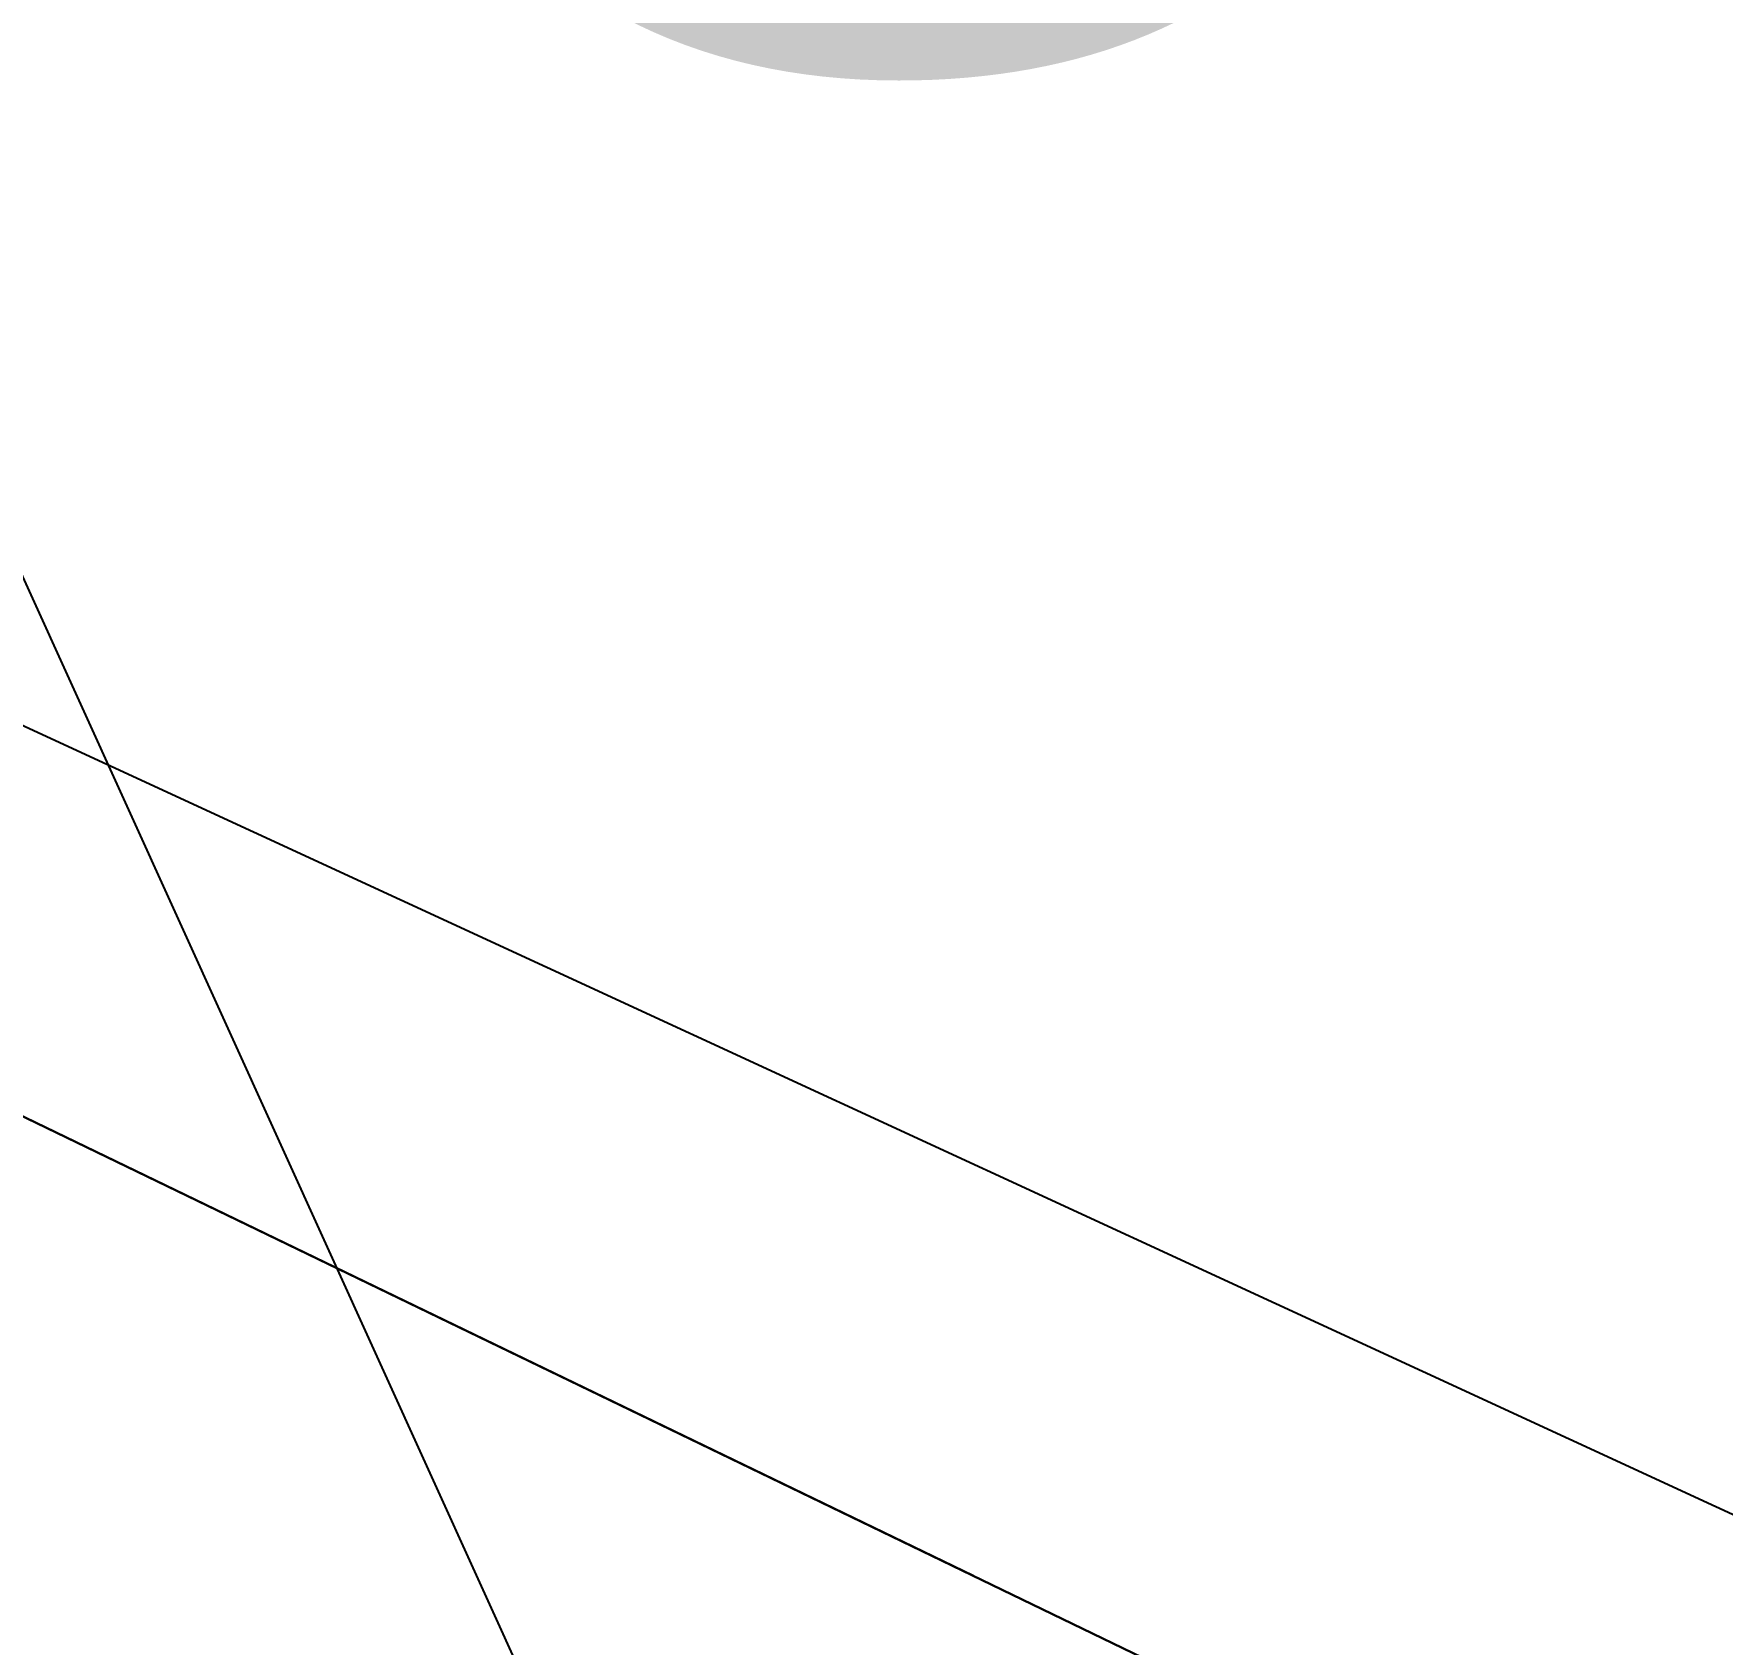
# Model space of a CAD drawing. Header units: metres. Extents: x -2743 to 126, y 13385 to 13916.
# Drawn here: x -1885.602 to -1884.594, y 13636.544 to 13637.506 of the extents above; entities that cross this region are included whole.
import ezdxf

# ---------------------------------------------------------------- set-up
doc = ezdxf.new("R2010")
doc.units = ezdxf.units.M
for name, color, linetype in [('link-улица Берзарина_Покрытия — Новые$0$ДВ_ПП_Тип6_У_ТР_3м за счет Газона', 7, 'Continuous'), ('output[1-12]_3_ДЖКХ-24_03233tp$0$Топографические объекты', 7, 'Continuous'), ('output[1-12]_3_ДЖКХ-24_03233up$0$Газопровод', 7, 'Continuous'), ('output[1-12]_3_ДЖКХ-24_03233up$0$Кабель электрический', 7, 'Continuous')]:
    doc.layers.add(name, color=color, linetype=linetype)

msp = doc.modelspace()

# ---------------------------------------------------------------- linework, layer by layer
at = {"layer": 'link-улица Берзарина_Покрытия — Новые$0$ДВ_ПП_Тип6_У_ТР_3м за счет Газона'}
for points in [[(-1869.9451, 13630.8186), (-1866.5094, 13629.3314), (-1863.059, 13627.8784), (-1863.2721, 13626.9731), (-1869.6948, 13629.4805), (-1870.8284, 13629.923), (-1871.9176, 13630.4253), (-1873.6577, 13631.2279), (-1876.306, 13632.4492), (-1877.1582, 13632.8422), (-1878.5002, 13633.4611), (-1881.328, 13634.7896), (-1883.0036, 13635.5997), (-1886.7665, 13637.4189), (-1886.829, 13637.4491), (-1886.3773, 13638.505), (-1883.988, 13637.3271), (-1881.5906, 13636.1661), (-1879.185, 13635.022), (-1876.7714, 13633.895), (-1873.3658, 13632.3398), (-1869.9451, 13630.8186)], [(-1873.6577, 13631.2279), (-1871.9176, 13630.4253), (-1870.8284, 13629.923), (-1869.6948, 13629.4805), (-1863.2721, 13626.9731), (-1863.6049, 13625.9673), (-1863.8051, 13625.4813), (-1867.2854, 13626.9445), (-1870.7509, 13628.4422), (-1874.2013, 13629.9743), (-1877.6364, 13631.5406), (-1880.0802, 13632.6802), (-1882.5159, 13633.8372), (-1884.9433, 13635.0114), (-1887.3623, 13636.2028), (-1886.829, 13637.4491), (-1883.0036, 13635.5997), (-1881.328, 13634.7896), (-1878.5002, 13633.4611), (-1877.1582, 13632.8422), (-1876.306, 13632.4492), (-1873.6577, 13631.2279)]]:
    msp.add_lwpolyline(points, close=True, dxfattribs=at)
at = {"layer": 'output[1-12]_3_ДЖКХ-24_03233tp$0$Топографические объекты'}
msp.add_lwpolyline([(-1885.0412, 13636.5848), (-1885.6788, 13636.893)], dxfattribs=at)
at = {"layer": 'output[1-12]_3_ДЖКХ-24_03233up$0$Газопровод'}
msp.add_lwpolyline([(-1886.0907, 13638.2423), (-1884.6113, 13634.9846)], dxfattribs=at)
at = {"layer": 'output[1-12]_3_ДЖКХ-24_03233up$0$Кабель электрический'}
msp.add_lwpolyline([(-1882.4133, 13635.6178), (-1887.7433, 13638.0778)], dxfattribs=at)

# ---------------------------------------------------------------- texts
msp.add_text('6тр.', height=1.2, dxfattribs=at).set_placement((-1885.5511, 13637.4951))

doc.saveas('drawing.dxf')
